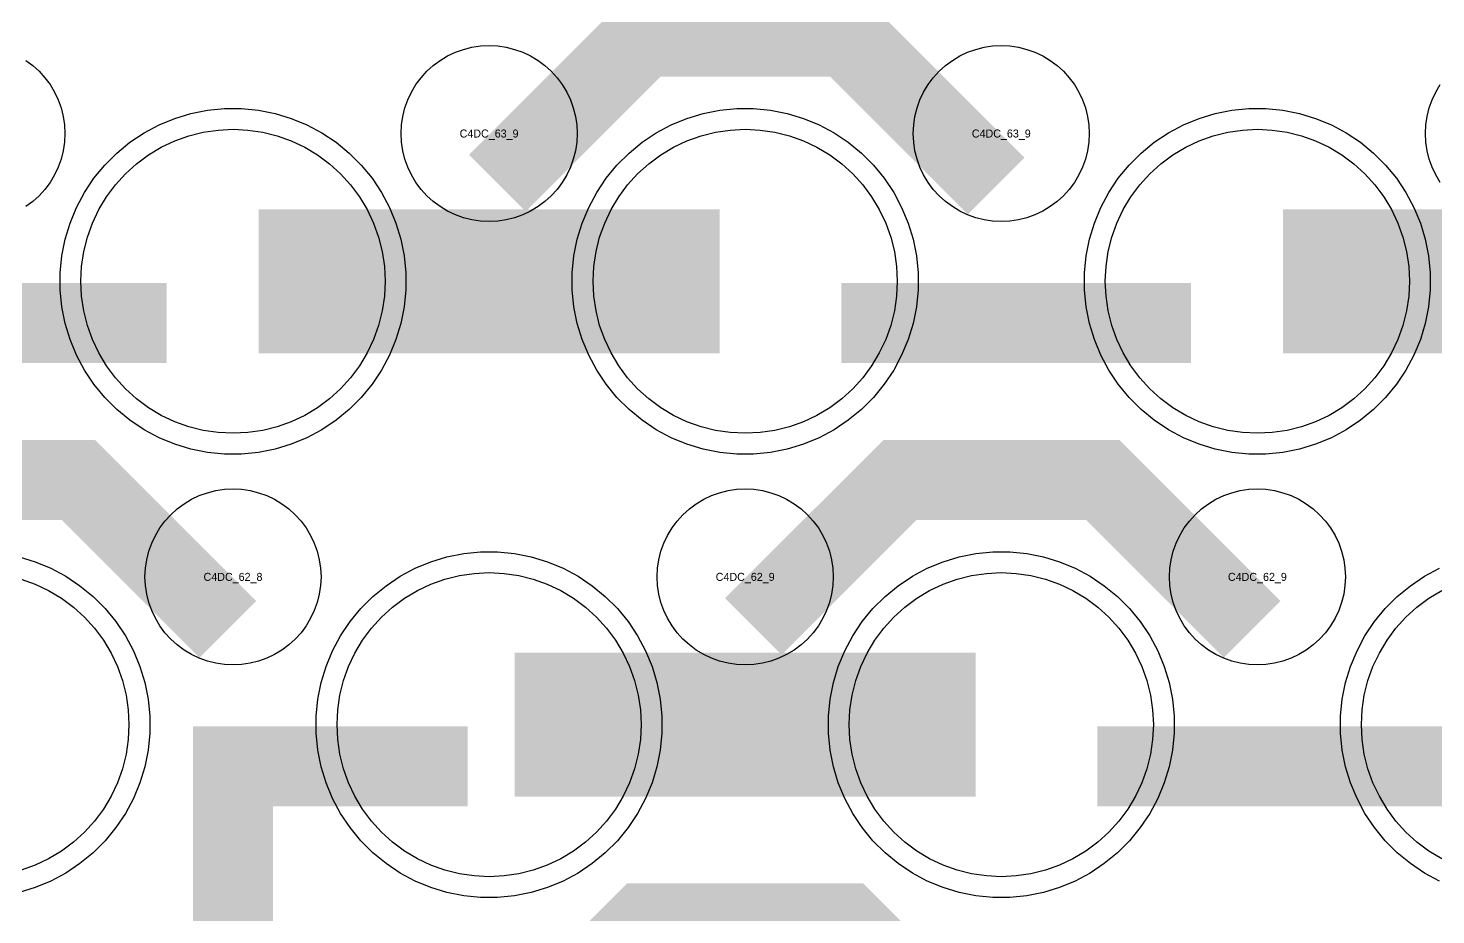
# Model space of a CAD drawing. Extents: x -11880 to 11880, y -14992 to 14992.
# Drawn here: x -9264 to -8824.2, y -6308 to -6030.9 of the extents above; entities that cross this region are included whole.
import ezdxf
from ezdxf.enums import TextEntityAlignment as Align

# ---------------------------------------------------------------- set-up
doc = ezdxf.new("R2010")
doc.units = 0
doc.header["$MEASUREMENT"] = 0
for name, color, linetype in [('GDS_775_DT_237', 138, 'CONTINUOUS'), ('RDL1_FS', 34, 'CONTINUOUS'), ('RDL_BS', 160, 'CONTINUOUS')]:
    doc.layers.add(name, color=color, linetype=linetype)

msp = doc.modelspace()

# ---------------------------------------------------------------- linework, layer by layer
at = {"layer": 'RDL1_FS', "color": 240, "true_color": 0xed1f24}
for points in [[(-9200, -6157.539), (-9204.657, -6157.31), (-9209.268, -6156.626), (-9213.791, -6155.494), (-9218.181, -6153.922), (-9222.395, -6151.93), (-9226.395, -6149.532), (-9230.14, -6146.754), (-9233.594, -6143.624), (-9236.724, -6140.17), (-9239.502, -6136.425), (-9241.9, -6132.425), (-9243.892, -6128.211), (-9245.464, -6123.821), (-9246.596, -6119.298), (-9247.28, -6114.687), (-9247.509, -6110.03), (-9247.28, -6105.373), (-9246.596, -6100.762), (-9245.464, -6096.239), (-9243.892, -6091.849), (-9241.9, -6087.635), (-9239.502, -6083.635), (-9236.724, -6079.89), (-9233.594, -6076.436), (-9230.14, -6073.306), (-9226.395, -6070.528), (-9222.395, -6068.13), (-9218.181, -6066.138), (-9213.791, -6064.566), (-9209.268, -6063.434), (-9204.657, -6062.75), (-9200, -6062.521), (-9195.343, -6062.75), (-9190.732, -6063.434), (-9186.209, -6064.566), (-9181.819, -6066.138), (-9177.605, -6068.13), (-9173.605, -6070.528), (-9169.86, -6073.306), (-9166.406, -6076.436), (-9163.276, -6079.89), (-9160.498, -6083.635), (-9158.1, -6087.635), (-9156.108, -6091.849), (-9154.536, -6096.239), (-9153.404, -6100.762), (-9152.72, -6105.373), (-9152.491, -6110.03), (-9152.72, -6114.687), (-9153.404, -6119.298), (-9154.536, -6123.821), (-9156.108, -6128.211), (-9158.1, -6132.425), (-9160.498, -6136.425), (-9163.276, -6140.17), (-9166.406, -6143.624), (-9169.86, -6146.754), (-9173.605, -6149.532), (-9177.605, -6151.93), (-9181.819, -6153.922), (-9186.209, -6155.494), (-9190.732, -6156.626), (-9195.343, -6157.31)], [(-9040, -6157.539), (-9044.657, -6157.31), (-9049.268, -6156.626), (-9053.791, -6155.494), (-9058.181, -6153.922), (-9062.395, -6151.93), (-9066.395, -6149.532), (-9070.14, -6146.754), (-9073.594, -6143.624), (-9076.724, -6140.17), (-9079.502, -6136.425), (-9081.9, -6132.425), (-9083.892, -6128.211), (-9085.464, -6123.821), (-9086.596, -6119.298), (-9087.28, -6114.687), (-9087.509, -6110.03), (-9087.28, -6105.373), (-9086.596, -6100.762), (-9085.464, -6096.239), (-9083.892, -6091.849), (-9081.9, -6087.635), (-9079.502, -6083.635), (-9076.724, -6079.89), (-9073.594, -6076.436), (-9070.14, -6073.306), (-9066.395, -6070.528), (-9062.395, -6068.13), (-9058.181, -6066.138), (-9053.791, -6064.566), (-9049.268, -6063.434), (-9044.657, -6062.75), (-9040, -6062.521), (-9035.343, -6062.75), (-9030.732, -6063.434), (-9026.209, -6064.566), (-9021.819, -6066.138), (-9017.605, -6068.13), (-9013.605, -6070.528), (-9009.86, -6073.306), (-9006.406, -6076.436), (-9003.276, -6079.89), (-9000.498, -6083.635), (-8998.1, -6087.635), (-8996.108, -6091.849), (-8994.536, -6096.239), (-8993.404, -6100.762), (-8992.72, -6105.373), (-8992.491, -6110.03), (-8992.72, -6114.687), (-8993.404, -6119.298), (-8994.536, -6123.821), (-8996.108, -6128.211), (-8998.1, -6132.425), (-9000.498, -6136.425), (-9003.276, -6140.17), (-9006.406, -6143.624), (-9009.86, -6146.754), (-9013.605, -6149.532), (-9017.605, -6151.93), (-9021.819, -6153.922), (-9026.209, -6155.494), (-9030.732, -6156.626), (-9035.343, -6157.31)], [(-8880, -6157.539), (-8884.657, -6157.31), (-8889.268, -6156.626), (-8893.791, -6155.494), (-8898.181, -6153.922), (-8902.395, -6151.93), (-8906.395, -6149.532), (-8910.14, -6146.754), (-8913.594, -6143.624), (-8916.724, -6140.17), (-8919.502, -6136.425), (-8921.9, -6132.425), (-8923.892, -6128.211), (-8925.464, -6123.821), (-8926.596, -6119.298), (-8927.28, -6114.687), (-8927.509, -6110.03), (-8927.28, -6105.373), (-8926.596, -6100.762), (-8925.464, -6096.239), (-8923.892, -6091.849), (-8921.9, -6087.635), (-8919.502, -6083.635), (-8916.724, -6079.89), (-8913.594, -6076.436), (-8910.14, -6073.306), (-8906.395, -6070.528), (-8902.395, -6068.13), (-8898.181, -6066.138), (-8893.791, -6064.566), (-8889.268, -6063.434), (-8884.657, -6062.75), (-8880, -6062.521), (-8875.343, -6062.75), (-8870.732, -6063.434), (-8866.209, -6064.566), (-8861.819, -6066.138), (-8857.605, -6068.13), (-8853.605, -6070.528), (-8849.86, -6073.306), (-8846.406, -6076.436), (-8843.276, -6079.89), (-8840.498, -6083.635), (-8838.1, -6087.635), (-8836.108, -6091.849), (-8834.536, -6096.239), (-8833.404, -6100.762), (-8832.72, -6105.373), (-8832.491, -6110.03), (-8832.72, -6114.687), (-8833.404, -6119.298), (-8834.536, -6123.821), (-8836.108, -6128.211), (-8838.1, -6132.425), (-8840.498, -6136.425), (-8843.276, -6140.17), (-8846.406, -6143.624), (-8849.86, -6146.754), (-8853.605, -6149.532), (-8857.605, -6151.93), (-8861.819, -6153.922), (-8866.209, -6155.494), (-8870.732, -6156.626), (-8875.343, -6157.31)]]:
    msp.add_lwpolyline(points, close=True, dxfattribs=at)
for points in [[(-9191.998, -6110.03, 45, 45, 0), (-9119.998, -6110.03, 45, 45, 0)], [(-9119.998, -6110.03, 45, 45, 0), (-9047.998, -6110.03, 45, 45, 0)], [(-8871.998, -6110.03, 45, 45, 0), (-8799.998, -6110.03, 45, 45, 0)]]:
    msp.add_lwpolyline(points, format="xyseb", dxfattribs=at)
msp.add_lwpolyline([(-9266.209, -6203.126), (-9261.819, -6204.698), (-9257.605, -6206.69), (-9253.605, -6209.088), (-9249.86, -6211.866), (-9246.406, -6214.996), (-9243.276, -6218.45), (-9240.498, -6222.195), (-9238.1, -6226.195), (-9236.108, -6230.409), (-9234.536, -6234.799), (-9233.404, -6239.322), (-9232.72, -6243.933), (-9232.491, -6248.59), (-9232.72, -6253.247), (-9233.404, -6257.858), (-9234.536, -6262.381), (-9236.108, -6266.771), (-9238.1, -6270.985), (-9240.498, -6274.985), (-9243.276, -6278.73), (-9246.406, -6282.184), (-9249.86, -6285.314), (-9253.605, -6288.092), (-9257.605, -6290.49), (-9261.819, -6292.482), (-9266.209, -6294.054)], dxfattribs=at)
at = {"layer": 'RDL1_FS'}
for points in [[(-9120, -6296.099), (-9124.657, -6295.87), (-9129.268, -6295.186), (-9133.791, -6294.054), (-9138.181, -6292.482), (-9142.395, -6290.49), (-9146.395, -6288.092), (-9150.14, -6285.314), (-9153.594, -6282.184), (-9156.724, -6278.73), (-9159.502, -6274.985), (-9161.9, -6270.985), (-9163.892, -6266.771), (-9165.464, -6262.381), (-9166.596, -6257.858), (-9167.28, -6253.247), (-9167.509, -6248.59), (-9167.28, -6243.933), (-9166.596, -6239.322), (-9165.464, -6234.799), (-9163.892, -6230.409), (-9161.9, -6226.195), (-9159.502, -6222.195), (-9156.724, -6218.45), (-9153.594, -6214.996), (-9150.14, -6211.866), (-9146.395, -6209.088), (-9142.395, -6206.69), (-9138.181, -6204.698), (-9133.791, -6203.126), (-9129.268, -6201.994), (-9124.657, -6201.31), (-9120, -6201.081), (-9115.343, -6201.31), (-9110.732, -6201.994), (-9106.209, -6203.126), (-9101.819, -6204.698), (-9097.605, -6206.69), (-9093.605, -6209.088), (-9089.86, -6211.866), (-9086.406, -6214.996), (-9083.276, -6218.45), (-9080.498, -6222.195), (-9078.1, -6226.195), (-9076.108, -6230.409), (-9074.536, -6234.799), (-9073.404, -6239.322), (-9072.72, -6243.933), (-9072.491, -6248.59), (-9072.72, -6253.247), (-9073.404, -6257.858), (-9074.536, -6262.381), (-9076.108, -6266.771), (-9078.1, -6270.985), (-9080.498, -6274.985), (-9083.276, -6278.73), (-9086.406, -6282.184), (-9089.86, -6285.314), (-9093.605, -6288.092), (-9097.605, -6290.49), (-9101.819, -6292.482), (-9106.209, -6294.054), (-9110.732, -6295.186), (-9115.343, -6295.87)], [(-8960, -6296.099), (-8964.657, -6295.87), (-8969.268, -6295.186), (-8973.791, -6294.054), (-8978.181, -6292.482), (-8982.395, -6290.49), (-8986.395, -6288.092), (-8990.14, -6285.314), (-8993.594, -6282.184), (-8996.724, -6278.73), (-8999.502, -6274.985), (-9001.9, -6270.985), (-9003.892, -6266.771), (-9005.464, -6262.381), (-9006.596, -6257.858), (-9007.28, -6253.247), (-9007.509, -6248.59), (-9007.28, -6243.933), (-9006.596, -6239.322), (-9005.464, -6234.799), (-9003.892, -6230.409), (-9001.9, -6226.195), (-8999.502, -6222.195), (-8996.724, -6218.45), (-8993.594, -6214.996), (-8990.14, -6211.866), (-8986.395, -6209.088), (-8982.395, -6206.69), (-8978.181, -6204.698), (-8973.791, -6203.126), (-8969.268, -6201.994), (-8964.657, -6201.31), (-8960, -6201.081), (-8955.343, -6201.31), (-8950.732, -6201.994), (-8946.209, -6203.126), (-8941.819, -6204.698), (-8937.605, -6206.69), (-8933.605, -6209.088), (-8929.86, -6211.866), (-8926.406, -6214.996), (-8923.276, -6218.45), (-8920.498, -6222.195), (-8918.1, -6226.195), (-8916.108, -6230.409), (-8914.536, -6234.799), (-8913.404, -6239.322), (-8912.72, -6243.933), (-8912.491, -6248.59), (-8912.72, -6253.247), (-8913.404, -6257.858), (-8914.536, -6262.381), (-8916.108, -6266.771), (-8918.1, -6270.985), (-8920.498, -6274.985), (-8923.276, -6278.73), (-8926.406, -6282.184), (-8929.86, -6285.314), (-8933.605, -6288.092), (-8937.605, -6290.49), (-8941.819, -6292.482), (-8946.209, -6294.054), (-8950.732, -6295.186), (-8955.343, -6295.87)]]:
    msp.add_lwpolyline(points, close=True, dxfattribs=at)
msp.add_lwpolyline([(-8822.395, -6290.49), (-8826.395, -6288.092), (-8830.14, -6285.314), (-8833.594, -6282.184), (-8836.724, -6278.73), (-8839.502, -6274.985), (-8841.9, -6270.985), (-8843.892, -6266.771), (-8845.464, -6262.381), (-8846.596, -6257.858), (-8847.28, -6253.247), (-8847.509, -6248.59), (-8847.28, -6243.933), (-8846.596, -6239.322), (-8845.464, -6234.799), (-8843.892, -6230.409), (-8841.9, -6226.195), (-8839.502, -6222.195), (-8836.724, -6218.45), (-8833.594, -6214.996), (-8830.14, -6211.866), (-8826.395, -6209.088), (-8822.395, -6206.69)], dxfattribs=at)
for points in [[(-9111.998, -6248.59, 45, 45, 0), (-9039.998, -6248.59, 45, 45, 0)], [(-9039.998, -6248.59, 45, 45, 0), (-8967.998, -6248.59, 45, 45, 0)]]:
    msp.add_lwpolyline(points, format="xyseb", dxfattribs=at)
at = {"layer": 'RDL_BS'}
for points in [[(-9117.438, -6079.344, 25, 25, 0), (-9071.623, -6033.529, 25, 25, 0), (-9038.07, -6033.529, 25, 25, 0)], [(-8961.599, -6080.243, 25, 25, 0), (-9008.313, -6033.529, 25, 25, 0), (-9038.071, -6033.529, 25, 25, 0)], [(-9201.599, -6218.803, 25, 25, 0), (-9248.313, -6172.089, 25, 25, 0), (-9278.071, -6172.089, 25, 25, 0)], [(-9037.438, -6217.904, 25, 25, 0), (-8991.623, -6172.089, 25, 25, 0), (-8958.07, -6172.089, 25, 25, 0)], [(-8881.599, -6218.803, 25, 25, 0), (-8928.313, -6172.089, 25, 25, 0), (-8958.071, -6172.089, 25, 25, 0)], [(-9200, -6355.885, 25, 25, 0), (-9200, -6249.108, 25, 25, 0)], [(-9212.5, -6261.608, 25, 25, 0), (-9126.667, -6261.608, 25, 25, 0)], [(-9172.944, -6261.608, 25, 25, 0), (-9131.74, -6261.608, 25, 25, 0)], [(-8929.984, -6261.603, 25, 25, 0), (-8820.719, -6261.603, 25, 25, 0)], [(-9200, -6279.577, 25, 25, 0), (-9200, -6325.197, 25, 25, 0)], [(-9117.438, -6356.469, 25, 25, 0), (-9071.623, -6310.654, 25, 25, 0), (-9038.07, -6310.654, 25, 25, 0)], [(-8961.599, -6357.368, 25, 25, 0), (-9008.313, -6310.654, 25, 25, 0), (-9038.071, -6310.654, 25, 25, 0)]]:
    msp.add_lwpolyline(points, format="xyseb", dxfattribs=at)
for points in [[(-9120, -6091.336), (-9122.693, -6091.204), (-9125.365, -6090.808), (-9127.984, -6090.151), (-9130.519, -6089.244), (-9132.956, -6088.092), (-9135.28, -6086.699), (-9137.443, -6085.096), (-9139.442, -6083.284), (-9141.254, -6081.285), (-9142.857, -6079.122), (-9144.25, -6076.798), (-9145.402, -6074.361), (-9146.309, -6071.826), (-9146.966, -6069.207), (-9147.362, -6066.535), (-9147.494, -6063.842), (-9147.362, -6061.149), (-9146.966, -6058.477), (-9146.309, -6055.858), (-9145.402, -6053.323), (-9144.25, -6050.886), (-9142.857, -6048.562), (-9141.254, -6046.399), (-9139.442, -6044.4), (-9137.443, -6042.588), (-9135.28, -6040.985), (-9132.956, -6039.592), (-9130.519, -6038.44), (-9127.984, -6037.533), (-9125.365, -6036.876), (-9122.693, -6036.48), (-9120, -6036.348), (-9117.307, -6036.48), (-9114.635, -6036.876), (-9112.016, -6037.533), (-9109.481, -6038.44), (-9107.044, -6039.592), (-9104.72, -6040.985), (-9102.557, -6042.588), (-9100.558, -6044.4), (-9098.746, -6046.399), (-9097.143, -6048.562), (-9095.75, -6050.886), (-9094.598, -6053.323), (-9093.691, -6055.858), (-9093.034, -6058.477), (-9092.638, -6061.149), (-9092.506, -6063.842), (-9092.638, -6066.535), (-9093.034, -6069.207), (-9093.691, -6071.826), (-9094.598, -6074.361), (-9095.75, -6076.798), (-9097.143, -6079.122), (-9098.746, -6081.285), (-9100.558, -6083.284), (-9102.557, -6085.096), (-9104.72, -6086.699), (-9107.044, -6088.092), (-9109.481, -6089.244), (-9112.016, -6090.151), (-9114.635, -6090.808), (-9117.307, -6091.204)], [(-8960, -6091.336), (-8962.693, -6091.204), (-8965.365, -6090.808), (-8967.984, -6090.151), (-8970.519, -6089.244), (-8972.956, -6088.092), (-8975.28, -6086.699), (-8977.443, -6085.096), (-8979.442, -6083.284), (-8981.254, -6081.285), (-8982.857, -6079.122), (-8984.25, -6076.798), (-8985.402, -6074.361), (-8986.309, -6071.826), (-8986.966, -6069.207), (-8987.362, -6066.535), (-8987.494, -6063.842), (-8987.362, -6061.149), (-8986.966, -6058.477), (-8986.309, -6055.858), (-8985.402, -6053.323), (-8984.25, -6050.886), (-8982.857, -6048.562), (-8981.254, -6046.399), (-8979.442, -6044.4), (-8977.443, -6042.588), (-8975.28, -6040.985), (-8972.956, -6039.592), (-8970.519, -6038.44), (-8967.984, -6037.533), (-8965.365, -6036.876), (-8962.693, -6036.48), (-8960, -6036.348), (-8957.307, -6036.48), (-8954.635, -6036.876), (-8952.016, -6037.533), (-8949.481, -6038.44), (-8947.044, -6039.592), (-8944.72, -6040.985), (-8942.557, -6042.588), (-8940.558, -6044.4), (-8938.746, -6046.399), (-8937.143, -6048.562), (-8935.75, -6050.886), (-8934.598, -6053.323), (-8933.691, -6055.858), (-8933.034, -6058.477), (-8932.638, -6061.149), (-8932.506, -6063.842), (-8932.638, -6066.535), (-8933.034, -6069.207), (-8933.691, -6071.826), (-8934.598, -6074.361), (-8935.75, -6076.798), (-8937.143, -6079.122), (-8938.746, -6081.285), (-8940.558, -6083.284), (-8942.557, -6085.096), (-8944.72, -6086.699), (-8947.044, -6088.092), (-8949.481, -6089.244), (-8952.016, -6090.151), (-8954.635, -6090.808), (-8957.307, -6091.204)], [(-9200, -6229.896), (-9202.693, -6229.764), (-9205.365, -6229.368), (-9207.984, -6228.711), (-9210.519, -6227.804), (-9212.956, -6226.652), (-9215.28, -6225.259), (-9217.443, -6223.656), (-9219.442, -6221.844), (-9221.254, -6219.845), (-9222.857, -6217.682), (-9224.25, -6215.358), (-9225.402, -6212.921), (-9226.309, -6210.386), (-9226.966, -6207.767), (-9227.362, -6205.095), (-9227.494, -6202.402), (-9227.362, -6199.709), (-9226.966, -6197.037), (-9226.309, -6194.418), (-9225.402, -6191.883), (-9224.25, -6189.446), (-9222.857, -6187.122), (-9221.254, -6184.959), (-9219.442, -6182.96), (-9217.443, -6181.148), (-9215.28, -6179.545), (-9212.956, -6178.152), (-9210.519, -6177), (-9207.984, -6176.093), (-9205.365, -6175.436), (-9202.693, -6175.04), (-9200, -6174.908), (-9197.307, -6175.04), (-9194.635, -6175.436), (-9192.016, -6176.093), (-9189.481, -6177), (-9187.044, -6178.152), (-9184.72, -6179.545), (-9182.557, -6181.148), (-9180.558, -6182.96), (-9178.746, -6184.959), (-9177.143, -6187.122), (-9175.75, -6189.446), (-9174.598, -6191.883), (-9173.691, -6194.418), (-9173.034, -6197.037), (-9172.638, -6199.709), (-9172.506, -6202.402), (-9172.638, -6205.095), (-9173.034, -6207.767), (-9173.691, -6210.386), (-9174.598, -6212.921), (-9175.75, -6215.358), (-9177.143, -6217.682), (-9178.746, -6219.845), (-9180.558, -6221.844), (-9182.557, -6223.656), (-9184.72, -6225.259), (-9187.044, -6226.652), (-9189.481, -6227.804), (-9192.016, -6228.711), (-9194.635, -6229.368), (-9197.307, -6229.764)], [(-9040, -6229.896), (-9042.693, -6229.764), (-9045.365, -6229.368), (-9047.984, -6228.711), (-9050.519, -6227.804), (-9052.956, -6226.652), (-9055.28, -6225.259), (-9057.443, -6223.656), (-9059.442, -6221.844), (-9061.254, -6219.845), (-9062.857, -6217.682), (-9064.25, -6215.358), (-9065.402, -6212.921), (-9066.309, -6210.386), (-9066.966, -6207.767), (-9067.362, -6205.095), (-9067.494, -6202.402), (-9067.362, -6199.709), (-9066.966, -6197.037), (-9066.309, -6194.418), (-9065.402, -6191.883), (-9064.25, -6189.446), (-9062.857, -6187.122), (-9061.254, -6184.959), (-9059.442, -6182.96), (-9057.443, -6181.148), (-9055.28, -6179.545), (-9052.956, -6178.152), (-9050.519, -6177), (-9047.984, -6176.093), (-9045.365, -6175.436), (-9042.693, -6175.04), (-9040, -6174.908), (-9037.307, -6175.04), (-9034.635, -6175.436), (-9032.016, -6176.093), (-9029.481, -6177), (-9027.044, -6178.152), (-9024.72, -6179.545), (-9022.557, -6181.148), (-9020.558, -6182.96), (-9018.746, -6184.959), (-9017.143, -6187.122), (-9015.75, -6189.446), (-9014.598, -6191.883), (-9013.691, -6194.418), (-9013.034, -6197.037), (-9012.638, -6199.709), (-9012.506, -6202.402), (-9012.638, -6205.095), (-9013.034, -6207.767), (-9013.691, -6210.386), (-9014.598, -6212.921), (-9015.75, -6215.358), (-9017.143, -6217.682), (-9018.746, -6219.845), (-9020.558, -6221.844), (-9022.557, -6223.656), (-9024.72, -6225.259), (-9027.044, -6226.652), (-9029.481, -6227.804), (-9032.016, -6228.711), (-9034.635, -6229.368), (-9037.307, -6229.764)], [(-8880, -6229.896), (-8882.693, -6229.764), (-8885.365, -6229.368), (-8887.984, -6228.711), (-8890.519, -6227.804), (-8892.956, -6226.652), (-8895.28, -6225.259), (-8897.443, -6223.656), (-8899.442, -6221.844), (-8901.254, -6219.845), (-8902.857, -6217.682), (-8904.25, -6215.358), (-8905.402, -6212.921), (-8906.309, -6210.386), (-8906.966, -6207.767), (-8907.362, -6205.095), (-8907.494, -6202.402), (-8907.362, -6199.709), (-8906.966, -6197.037), (-8906.309, -6194.418), (-8905.402, -6191.883), (-8904.25, -6189.446), (-8902.857, -6187.122), (-8901.254, -6184.959), (-8899.442, -6182.96), (-8897.443, -6181.148), (-8895.28, -6179.545), (-8892.956, -6178.152), (-8890.519, -6177), (-8887.984, -6176.093), (-8885.365, -6175.436), (-8882.693, -6175.04), (-8880, -6174.908), (-8877.307, -6175.04), (-8874.635, -6175.436), (-8872.016, -6176.093), (-8869.481, -6177), (-8867.044, -6178.152), (-8864.72, -6179.545), (-8862.557, -6181.148), (-8860.558, -6182.96), (-8858.746, -6184.959), (-8857.143, -6187.122), (-8855.75, -6189.446), (-8854.598, -6191.883), (-8853.691, -6194.418), (-8853.034, -6197.037), (-8852.638, -6199.709), (-8852.506, -6202.402), (-8852.638, -6205.095), (-8853.034, -6207.767), (-8853.691, -6210.386), (-8854.598, -6212.921), (-8855.75, -6215.358), (-8857.143, -6217.682), (-8858.746, -6219.845), (-8860.558, -6221.844), (-8862.557, -6223.656), (-8864.72, -6225.259), (-8867.044, -6226.652), (-8869.481, -6227.804), (-8872.016, -6228.711), (-8874.635, -6229.368), (-8877.307, -6229.764)], [(-9122.644, -6302.59), (-9127.938, -6302.073), (-9133.165, -6301.027), (-9138.205, -6299.496), (-9143.115, -6297.465), (-9147.777, -6294.973), (-9152.191, -6292.026), (-9156.292, -6288.664), (-9160.074, -6284.882), (-9163.436, -6280.781), (-9166.383, -6276.367), (-9168.875, -6271.705), (-9170.906, -6266.795), (-9172.437, -6261.755), (-9173.483, -6256.528), (-9174, -6251.234), (-9174, -6245.946), (-9173.483, -6240.652), (-9172.437, -6235.425), (-9170.906, -6230.385), (-9168.875, -6225.475), (-9166.383, -6220.813), (-9163.436, -6216.399), (-9160.074, -6212.298), (-9156.292, -6208.516), (-9152.191, -6205.154), (-9147.777, -6202.207), (-9143.115, -6199.715), (-9138.205, -6197.684), (-9133.165, -6196.153), (-9127.938, -6195.107), (-9122.644, -6194.59), (-9117.356, -6194.59), (-9112.062, -6195.107), (-9106.835, -6196.153), (-9101.795, -6197.684), (-9096.885, -6199.715), (-9092.223, -6202.207), (-9087.809, -6205.154), (-9083.708, -6208.516), (-9079.926, -6212.298), (-9076.564, -6216.399), (-9073.617, -6220.813), (-9071.125, -6225.475), (-9069.094, -6230.385), (-9067.563, -6235.425), (-9066.517, -6240.652), (-9066, -6245.946), (-9066, -6251.234), (-9066.517, -6256.528), (-9067.563, -6261.755), (-9069.094, -6266.795), (-9071.125, -6271.705), (-9073.617, -6276.367), (-9076.564, -6280.781), (-9079.926, -6284.882), (-9083.708, -6288.664), (-9087.809, -6292.026), (-9092.223, -6294.973), (-9096.885, -6297.465), (-9101.795, -6299.496), (-9106.835, -6301.027), (-9112.062, -6302.073), (-9117.356, -6302.59)], [(-8962.644, -6302.59), (-8967.938, -6302.073), (-8973.165, -6301.027), (-8978.205, -6299.496), (-8983.115, -6297.465), (-8987.777, -6294.973), (-8992.191, -6292.026), (-8996.292, -6288.664), (-9000.074, -6284.882), (-9003.436, -6280.781), (-9006.383, -6276.367), (-9008.875, -6271.705), (-9010.906, -6266.795), (-9012.437, -6261.755), (-9013.483, -6256.528), (-9014, -6251.234), (-9014, -6245.946), (-9013.483, -6240.652), (-9012.437, -6235.425), (-9010.906, -6230.385), (-9008.875, -6225.475), (-9006.383, -6220.813), (-9003.436, -6216.399), (-9000.074, -6212.298), (-8996.292, -6208.516), (-8992.191, -6205.154), (-8987.777, -6202.207), (-8983.115, -6199.715), (-8978.205, -6197.684), (-8973.165, -6196.153), (-8967.938, -6195.107), (-8962.644, -6194.59), (-8957.356, -6194.59), (-8952.062, -6195.107), (-8946.835, -6196.153), (-8941.795, -6197.684), (-8936.885, -6199.715), (-8932.223, -6202.207), (-8927.809, -6205.154), (-8923.708, -6208.516), (-8919.926, -6212.298), (-8916.564, -6216.399), (-8913.617, -6220.813), (-8911.125, -6225.475), (-8909.094, -6230.385), (-8907.563, -6235.425), (-8906.517, -6240.652), (-8906, -6245.946), (-8906, -6251.234), (-8906.517, -6256.528), (-8907.563, -6261.755), (-8909.094, -6266.795), (-8911.125, -6271.705), (-8913.617, -6276.367), (-8916.564, -6280.781), (-8919.926, -6284.882), (-8923.708, -6288.664), (-8927.809, -6292.026), (-8932.223, -6294.973), (-8936.885, -6297.465), (-8941.795, -6299.496), (-8946.835, -6301.027), (-8952.062, -6302.073), (-8957.356, -6302.59)]]:
    msp.add_lwpolyline(points, close=True, dxfattribs=at)
for points in [[(-9264.72, -6040.985), (-9262.557, -6042.588), (-9260.558, -6044.4), (-9258.746, -6046.399), (-9257.143, -6048.562), (-9255.75, -6050.886), (-9254.598, -6053.323), (-9253.691, -6055.858), (-9253.034, -6058.477), (-9252.638, -6061.149), (-9252.506, -6063.842), (-9252.638, -6066.535), (-9253.034, -6069.207), (-9253.691, -6071.826), (-9254.598, -6074.361), (-9255.75, -6076.798), (-9257.143, -6079.122), (-9258.746, -6081.285), (-9260.558, -6083.284), (-9262.557, -6085.096), (-9264.72, -6086.699)], [(-8822.857, -6079.122), (-8824.25, -6076.798), (-8825.402, -6074.361), (-8826.309, -6071.826), (-8826.966, -6069.207), (-8827.362, -6066.535), (-8827.494, -6063.842), (-8827.362, -6061.149), (-8826.966, -6058.477), (-8826.309, -6055.858), (-8825.402, -6053.323), (-8824.25, -6050.886), (-8822.857, -6048.562)], [(-8823.115, -6297.465), (-8827.777, -6294.973), (-8832.191, -6292.026), (-8836.292, -6288.664), (-8840.074, -6284.882), (-8843.436, -6280.781), (-8846.383, -6276.367), (-8848.875, -6271.705), (-8850.906, -6266.795), (-8852.437, -6261.755), (-8853.483, -6256.528), (-8854, -6251.234), (-8854, -6245.946), (-8853.483, -6240.652), (-8852.437, -6235.425), (-8850.906, -6230.385), (-8848.875, -6225.475), (-8846.383, -6220.813), (-8843.436, -6216.399), (-8840.074, -6212.298), (-8836.292, -6208.516), (-8832.191, -6205.154), (-8827.777, -6202.207), (-8823.115, -6199.715)]]:
    msp.add_lwpolyline(points, dxfattribs=at)
at = {"layer": 'RDL_BS', "color": 240, "true_color": 0xed1f24}
for points in [[(-9202.644, -6164.03), (-9207.938, -6163.513), (-9213.165, -6162.467), (-9218.205, -6160.936), (-9223.115, -6158.905), (-9227.777, -6156.413), (-9232.191, -6153.466), (-9236.292, -6150.104), (-9240.074, -6146.322), (-9243.436, -6142.221), (-9246.383, -6137.807), (-9248.875, -6133.145), (-9250.906, -6128.235), (-9252.437, -6123.195), (-9253.483, -6117.968), (-9254, -6112.674), (-9254, -6107.386), (-9253.483, -6102.092), (-9252.437, -6096.865), (-9250.906, -6091.825), (-9248.875, -6086.915), (-9246.383, -6082.253), (-9243.436, -6077.839), (-9240.074, -6073.738), (-9236.292, -6069.956), (-9232.191, -6066.594), (-9227.777, -6063.647), (-9223.115, -6061.155), (-9218.205, -6059.124), (-9213.165, -6057.593), (-9207.938, -6056.547), (-9202.644, -6056.03), (-9197.356, -6056.03), (-9192.062, -6056.547), (-9186.835, -6057.593), (-9181.795, -6059.124), (-9176.885, -6061.155), (-9172.223, -6063.647), (-9167.809, -6066.594), (-9163.708, -6069.956), (-9159.926, -6073.738), (-9156.564, -6077.839), (-9153.617, -6082.253), (-9151.125, -6086.915), (-9149.094, -6091.825), (-9147.563, -6096.865), (-9146.517, -6102.092), (-9146, -6107.386), (-9146, -6112.674), (-9146.517, -6117.968), (-9147.563, -6123.195), (-9149.094, -6128.235), (-9151.125, -6133.145), (-9153.617, -6137.807), (-9156.564, -6142.221), (-9159.926, -6146.322), (-9163.708, -6150.104), (-9167.809, -6153.466), (-9172.223, -6156.413), (-9176.885, -6158.905), (-9181.795, -6160.936), (-9186.835, -6162.467), (-9192.062, -6163.513), (-9197.356, -6164.03)], [(-9042.644, -6164.03), (-9047.938, -6163.513), (-9053.165, -6162.467), (-9058.205, -6160.936), (-9063.115, -6158.905), (-9067.777, -6156.413), (-9072.191, -6153.466), (-9076.292, -6150.104), (-9080.074, -6146.322), (-9083.436, -6142.221), (-9086.383, -6137.807), (-9088.875, -6133.145), (-9090.906, -6128.235), (-9092.437, -6123.195), (-9093.483, -6117.968), (-9094, -6112.674), (-9094, -6107.386), (-9093.483, -6102.092), (-9092.437, -6096.865), (-9090.906, -6091.825), (-9088.875, -6086.915), (-9086.383, -6082.253), (-9083.436, -6077.839), (-9080.074, -6073.738), (-9076.292, -6069.956), (-9072.191, -6066.594), (-9067.777, -6063.647), (-9063.115, -6061.155), (-9058.205, -6059.124), (-9053.165, -6057.593), (-9047.938, -6056.547), (-9042.644, -6056.03), (-9037.356, -6056.03), (-9032.062, -6056.547), (-9026.835, -6057.593), (-9021.795, -6059.124), (-9016.885, -6061.155), (-9012.223, -6063.647), (-9007.809, -6066.594), (-9003.708, -6069.956), (-8999.926, -6073.738), (-8996.564, -6077.839), (-8993.617, -6082.253), (-8991.125, -6086.915), (-8989.094, -6091.825), (-8987.563, -6096.865), (-8986.517, -6102.092), (-8986, -6107.386), (-8986, -6112.674), (-8986.517, -6117.968), (-8987.563, -6123.195), (-8989.094, -6128.235), (-8991.125, -6133.145), (-8993.617, -6137.807), (-8996.564, -6142.221), (-8999.926, -6146.322), (-9003.708, -6150.104), (-9007.809, -6153.466), (-9012.223, -6156.413), (-9016.885, -6158.905), (-9021.795, -6160.936), (-9026.835, -6162.467), (-9032.062, -6163.513), (-9037.356, -6164.03)], [(-8882.644, -6164.03), (-8887.938, -6163.513), (-8893.165, -6162.467), (-8898.205, -6160.936), (-8903.115, -6158.905), (-8907.777, -6156.413), (-8912.191, -6153.466), (-8916.292, -6150.104), (-8920.074, -6146.322), (-8923.436, -6142.221), (-8926.383, -6137.807), (-8928.875, -6133.145), (-8930.906, -6128.235), (-8932.437, -6123.195), (-8933.483, -6117.968), (-8934, -6112.674), (-8934, -6107.386), (-8933.483, -6102.092), (-8932.437, -6096.865), (-8930.906, -6091.825), (-8928.875, -6086.915), (-8926.383, -6082.253), (-8923.436, -6077.839), (-8920.074, -6073.738), (-8916.292, -6069.956), (-8912.191, -6066.594), (-8907.777, -6063.647), (-8903.115, -6061.155), (-8898.205, -6059.124), (-8893.165, -6057.593), (-8887.938, -6056.547), (-8882.644, -6056.03), (-8877.356, -6056.03), (-8872.062, -6056.547), (-8866.835, -6057.593), (-8861.795, -6059.124), (-8856.885, -6061.155), (-8852.223, -6063.647), (-8847.809, -6066.594), (-8843.708, -6069.956), (-8839.926, -6073.738), (-8836.564, -6077.839), (-8833.617, -6082.253), (-8831.125, -6086.915), (-8829.094, -6091.825), (-8827.563, -6096.865), (-8826.517, -6102.092), (-8826, -6107.386), (-8826, -6112.674), (-8826.517, -6117.968), (-8827.563, -6123.195), (-8829.094, -6128.235), (-8831.125, -6133.145), (-8833.617, -6137.807), (-8836.564, -6142.221), (-8839.926, -6146.322), (-8843.708, -6150.104), (-8847.809, -6153.466), (-8852.223, -6156.413), (-8856.885, -6158.905), (-8861.795, -6160.936), (-8866.835, -6162.467), (-8872.062, -6163.513), (-8877.356, -6164.03)]]:
    msp.add_lwpolyline(points, close=True, dxfattribs=at)
for points in [[(-9329.984, -6123.043, 25, 25, 0), (-9220.719, -6123.043, 25, 25, 0)], [(-9009.984, -6123.043, 25, 25, 0), (-8900.719, -6123.043, 25, 25, 0)]]:
    msp.add_lwpolyline(points, format="xyseb", dxfattribs=at)
msp.add_lwpolyline([(-9266.835, -6196.153), (-9261.795, -6197.684), (-9256.885, -6199.715), (-9252.223, -6202.207), (-9247.809, -6205.154), (-9243.708, -6208.516), (-9239.926, -6212.298), (-9236.564, -6216.399), (-9233.617, -6220.813), (-9231.125, -6225.475), (-9229.094, -6230.385), (-9227.563, -6235.425), (-9226.517, -6240.652), (-9226, -6245.946), (-9226, -6251.234), (-9226.517, -6256.528), (-9227.563, -6261.755), (-9229.094, -6266.795), (-9231.125, -6271.705), (-9233.617, -6276.367), (-9236.564, -6280.781), (-9239.926, -6284.882), (-9243.708, -6288.664), (-9247.809, -6292.026), (-9252.223, -6294.973), (-9256.885, -6297.465), (-9261.795, -6299.496), (-9266.835, -6301.027)], dxfattribs=at)

# ---------------------------------------------------------------- texts
at = {"layer": 'GDS_775_DT_237'}
for s, p in [('C4DC_63_9', (-9120, -6063.842)), ('C4DC_63_9', (-9120, -6063.842)), ('C4DC_63_9', (-8960, -6063.842)), ('C4DC_63_9', (-8960, -6063.842)), ('C4DC_62_8', (-9200, -6202.402)), ('C4DC_62_8', (-9200, -6202.402)), ('C4DC_62_9', (-9040, -6202.402)), ('C4DC_62_9', (-9040, -6202.402)), ('C4DC_62_9', (-8880, -6202.402)), ('C4DC_62_9', (-8880, -6202.402))]:
    msp.add_text(s, height=2.5, dxfattribs=at).set_placement(p, align=Align.MIDDLE_CENTER)

doc.saveas('drawing.dxf')
